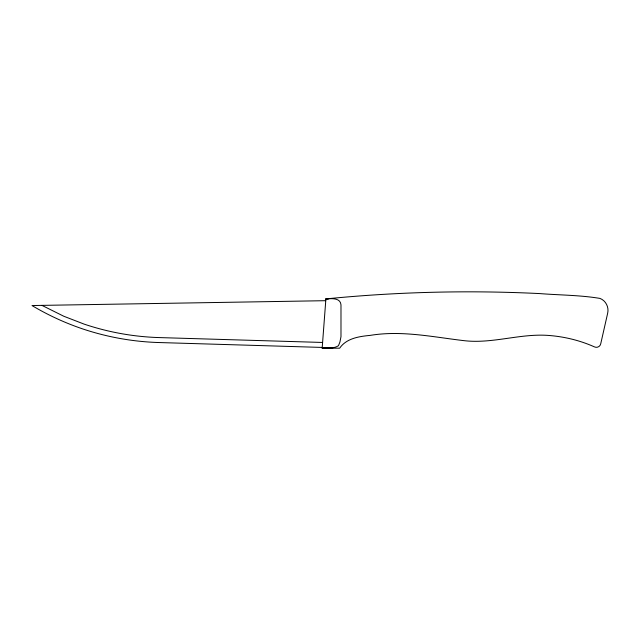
<?xml version="1.0" encoding="UTF-8"?>
<svg xmlns="http://www.w3.org/2000/svg" width="640" height="640" viewBox="0 0 640 640"><rect width="100%" height="100%" fill="white"/><g stroke="black" fill="none" stroke-linecap="round" stroke-linejoin="round"><path stroke-width="0.96" d="M328.808 298.784L325.888 299.016C331.064 298.512 340.464 297.536 340.984 304.848L340.984 336.632L339.944 342L338.464 345.728C333.704 348.872 327.568 347.816 322.176 348.128L322.648 348.088A29.112 3.8 0 0 0 331.832 347.976L332.688 347.944M325.76 300.688L32 305.544C47.888 315.04 64.776 322.816 82.296 328.784A265.736 265.736 0 0 0 159.336 342.552L322.232 347.432M322.608 342.456L159.568 337.592A260.136 260.136 0 0 1 84.112 324.112L63.784 316.248L41.944 305.384M325.896 298.912L322.168 348.192L339.664 348.192C346.408 338.256 359.24 336.424 370.24 335.376C401.696 330.192 433.008 337.032 464.144 340.672C493.048 344.024 521.12 332.952 549.936 335.552C565.256 336.848 580.384 340.6 594.424 346.872C596.96 348.2 600.24 346.576 600.736 343.76L607.656 313.256C609.104 307.224 605.84 300.576 599.944 298.408C580.112 295.08 559.784 295.176 539.744 293.584C468.456 290.072 396.92 291.848 325.896 298.912"/></g></svg>
